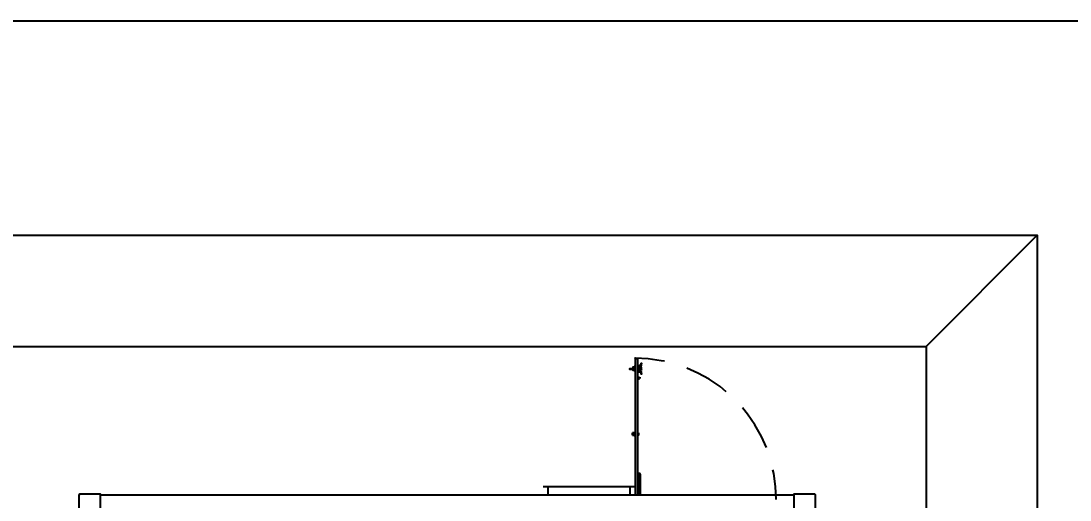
# Model space of a CAD drawing. Header units: feet. Extents: x -17 to 646, y -41 to 598.
# Drawn here: x 6.682 to 9.513, y 19.208 to 20.5 of the extents above; entities that cross this region are included whole.
import ezdxf
from ezdxf import colors
from ezdxf.entities.mleader import LeaderData, LeaderLine
from ezdxf.math import Vec2, Vec3

# ---------------------------------------------------------------- set-up
doc = ezdxf.new("R2010")
doc.units = ezdxf.units.FT
doc.header["$MEASUREMENT"] = 0
doc.layers.add('G-ANNO-TEXT', color=1, linetype='Continuous')
doc.layers.add('PV-EQUIPM', color=255, linetype='Continuous')
doc.styles.add('NEI-A', font='arial.ttf')

msp = doc.modelspace()

# ---------------------------------------------------------------- linework, layer by layer
at = {"layer": 'Defpoints', "color": 5}
msp.add_lwpolyline([(0, 20.5), (31, 20.5), (31, 0), (0, 0)], close=True, dxfattribs=at)
at = {"layer": 'PV-EQUIPM', "lineweight": 25}
for p, q in [((8.34756, 19.56702), (8.34756, 19.56118)), ((8.35673, 19.55785), (8.34756, 19.55785))]:
    msp.add_line(p, q, dxfattribs=at)
for points in [[(9.42431, 17.82521), (6.0082, 17.82521), (6.0082, 19.92204), (9.42431, 19.92204)], [(9.12429, 18.12523), (6.30823, 18.12523), (6.30823, 19.62202), (9.12429, 19.62202)]]:
    msp.add_lwpolyline(points, close=True, dxfattribs=at)
for points in [[(9.12429, 19.62202), (9.42431, 19.92204)], [(8.34006, 19.59035), (8.34006, 19.58952), (8.33922, 19.58952), (8.33922, 19.22199)], [(8.34006, 19.59035), (8.34589, 19.59035)], [(8.34672, 19.22199), (8.34672, 19.58702), (8.34589, 19.58702), (8.34589, 19.59035)], [(8.33089, 19.56201), (8.32422, 19.56201), (8.32422, 19.56118), (8.33089, 19.56118)], [(8.33089, 19.56452), (8.33089, 19.55951)], [(8.33172, 19.56452), (8.33256, 19.56452), (8.33256, 19.55868), (8.33172, 19.55868)], [(8.33506, 19.55701), (8.33422, 19.55701), (8.33422, 19.56118)], [(8.34672, 19.56535), (8.34756, 19.56535)], [(8.34756, 19.56368), (8.34672, 19.56368)], [(8.34756, 19.56285), (8.35256, 19.56285), (8.35256, 19.55868), (8.34672, 19.55868)], [(8.34672, 19.56118), (8.35256, 19.56118)], [(8.35256, 19.56035), (8.34672, 19.56035)], [(8.34756, 19.56618), (8.35506, 19.56618), (8.35506, 19.55785)], [(8.34839, 19.56702), (8.34839, 19.56618)], [(8.34839, 19.56118), (8.34839, 19.56035)], [(8.34839, 19.55785), (8.34839, 19.55618)], [(8.35506, 19.57702), (8.35506, 19.57202), (8.35589, 19.57202), (8.35589, 19.57118)], [(8.35506, 19.57702), (8.35673, 19.57702), (8.35673, 19.57618), (8.35589, 19.57285), (8.35506, 19.57368)], [(8.35506, 19.56452), (8.35589, 19.56368), (8.35673, 19.56535), (8.35506, 19.56618), (8.35506, 19.56535)], [(8.35506, 19.55951), (8.35589, 19.55951), (8.35673, 19.55868), (8.35673, 19.55785)], [(8.58508, 19.49951), (8.56841, 19.51368), (8.53924, 19.53368), (8.5084, 19.55035), (8.4784, 19.56368)], [(8.33922, 19.55618), (8.33756, 19.55618), (8.33422, 19.55701)], [(8.34672, 19.53951), (8.35089, 19.53951)], [(8.34672, 19.53451), (8.35089, 19.53451)], [(8.35173, 19.53951), (8.35173, 19.53535)], [(8.35506, 19.55035), (8.35589, 19.55035), (8.35673, 19.54785), (8.35673, 19.54701), (8.35506, 19.54701)], [(8.69342, 19.3495), (8.68008, 19.3795), (8.66258, 19.41034), (8.64258, 19.43951), (8.62925, 19.45617)], [(8.33256, 19.3895), (8.33672, 19.3895)], [(8.33256, 19.38283), (8.33256, 19.38867)], [(8.33672, 19.3895), (8.33839, 19.39117)], [(8.33672, 19.3895), (8.33672, 19.38783)], [(8.33839, 19.39117), (8.33839, 19.38033), (8.33922, 19.38033)], [(8.33922, 19.39117), (8.33839, 19.39117)], [(8.34839, 19.38867), (8.34839, 19.38283), (8.34672, 19.38283)], [(8.34839, 19.38867), (8.34672, 19.38867)], [(8.34756, 19.38867), (8.34756, 19.38283)], [(8.33839, 19.38783), (8.33256, 19.387)], [(8.33672, 19.38367), (8.33672, 19.382), (8.33256, 19.382)], [(8.33256, 19.38367), (8.33839, 19.38367)], [(8.33672, 19.382), (8.33839, 19.38033)], [(8.72009, 19.20949), (8.71842, 19.24449), (8.71342, 19.27949), (8.71092, 19.28949)], [(8.34839, 19.22199), (8.34839, 19.27449)], [(8.35089, 19.27449), (8.35089, 19.22199)], [(6.89661, 19.22199), (8.76759, 19.22199)], [(8.33756, 19.24366), (8.09087, 19.24366)], [(8.10421, 19.24366), (8.10421, 19.22199)], [(8.32506, 19.24366), (8.32506, 19.22199)]]:
    msp.add_lwpolyline(points, dxfattribs=at)
for points in [[(8.4184, 19.58202), (8.40923, 19.58368), (8.37423, 19.58868), (8.33922, 19.59035, -0.414215), (8.34047, 19.59118)], [(8.33236, 19.56579, -0.1394295), (8.33422, 19.56702), (8.33506, 19.56702, -0.0081002), (8.33504, 19.56403, -0.002731), (8.33505, 19.56309)], [(8.33425, 19.56294, 0.0467761), (8.33422, 19.56201), (8.33422, 19.56702), (8.33756, 19.56785), (8.33922, 19.56785)], [(8.33495, 19.55838, 0.0083644), (8.33504, 19.56088, 0.002731), (8.33505, 19.56177)], [(8.35506, 19.57702), (8.35506, 19.5716, -0.414215), (8.35339, 19.57035), (8.35048, 19.57035, 0.4142143), (8.34756, 19.56702)], [(8.34756, 19.56035), (8.34756, 19.55618, 0.4142143), (8.35006, 19.55368), (8.35339, 19.55368, -0.414215), (8.35506, 19.55201), (8.35506, 19.54701)], [(8.34923, 19.56743, -0.414215), (8.35006, 19.56868), (8.35339, 19.56868, 0.4142143), (8.35673, 19.5716)], [(8.35522, 19.56505, 0.0828546), (8.35506, 19.56368), (8.35589, 19.56368), (8.35589, 19.56035), (8.35506, 19.56035, 0.0828546), (8.35522, 19.55982)], [(8.35673, 19.55243, 0.4142143), (8.35339, 19.55535), (8.35006, 19.55535, -0.414215), (8.34923, 19.5566)], [(8.35506, 19.55201), (8.35589, 19.55201, 0.0325191), (8.35597, 19.55119)], [(8.35339, 19.22199), (8.35339, 19.27783, 0.414215), (8.35173, 19.27949), (8.34672, 19.27949)], [(6.83827, 19.22032), (6.83827, 19.17032), (6.89661, 19.17032), (6.89661, 19.22365), (6.8416, 19.22365, 0.4142143), (6.8391, 19.22074)]]:
    msp.add_lwpolyline(points, format="xyb", dxfattribs=at)
msp.add_lwpolyline([(8.8226, 19.22365), (8.76759, 19.22365), (8.76759, 19.17032), (8.82593, 19.17032), (8.82593, 19.22032, 0.4142143)], format="xyb", close=True, dxfattribs=at)
for centre, radius, start, end in [((8.33547, 19.56243), 0.00458, 227.1591, 258.9093), ((8.254, 19.56243), 0.08105, 0.03893, 0.24269), ((8.25345, 19.56243), 0.08161, 359.73688, 359.96114), ((8.33797, 19.56743), 0.00125, 93.00261, 103.40297), ((8.36548, 19.57243), 0.00958, 172.56197, 179.95606), ((8.35798, 19.5641), 0.00208, 163.56953, 179.98317), ((8.35798, 19.56076), 0.00208, 180.01683, 196.43047), ((8.33797, 19.55743), 0.00125, 256.59703, 266.99739), ((8.35048, 19.27658), 0.00208, 308.6826, 231.3174), ((6.84285, 19.21907), 0.00458, 89.99995, 180.00005), ((8.82135, 19.21907), 0.00458, 359.99995, 90.00005)]:
    msp.add_arc(centre, radius, start, end, dxfattribs=at)

# ---------------------------------------------------------------- next in the draw order: leaders
at = {"layer": 'G-ANNO-TEXT'}
ml = msp.add_multileader_mtext('Standard', dxfattribs=at)
ml.set_content('INVERTER _________', color=256, style='NEI-A')
ml.set_leader_properties()
ml.build(insert=Vec2(0, 0))
ml.multileader.update_dxf_attribs({"dogleg_length": 0.125, "arrow_head_size": 0.1125})
ctx = ml.context
ctx.base_point, ctx.char_height, ctx.arrow_head_size, ctx.landing_gap_size, ctx.plane_origin = Vec3(3.49702, 20.02236), 0.1, 0.1125, 0.05625, Vec3(8.42912, 20.96104)
ctx.text_align_type = 2
notes = []
notes.append((ctx, [(1, (1, 1, 0), (5.15497, 20.02236), (-1, 0), 0.1125, [(0, [(6.8391, 18.82362)], 0, [])])]))
ctx.mtext.insert, ctx.mtext.width, ctx.mtext.alignment, ctx.mtext.flow_direction = Vec3(4.98622, 20.08624), 2.4294447, 3, 5
ctx.mtext.has_bg_fill, ctx.mtext.bg_color, ctx.mtext.bg_scale_factor, ctx.mtext.bg_transparency, ctx.mtext.use_window_bg_color = 1, -1073741824, 1.5, 0, 1
for ctx, leaders in notes:
    for number, flags, end, landing, length, lines in leaders:
        leader = LeaderData()
        leader.index, (leader.has_last_leader_line, leader.has_dogleg_vector, leader.attachment_direction) = number, flags
        leader.last_leader_point, leader.dogleg_vector, leader.dogleg_length = Vec3(end), Vec3(landing), length
        for number, points, colour, breaks in lines:
            line = LeaderLine()
            line.index, line.vertices, line.color, line.breaks = number, Vec3.list(points), colors.encode_raw_color(colour), breaks
            leader.lines.append(line)
        ctx.leaders.append(leader)

doc.saveas('drawing.dxf')
